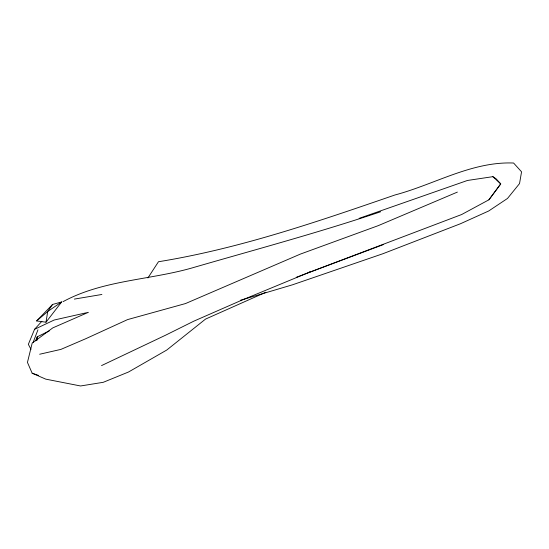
<?xml version="1.0" encoding="UTF-8"?>
<svg xmlns="http://www.w3.org/2000/svg" width="549" height="549" viewBox="0 0 549 549"><rect width="100%" height="100%" fill="white"/><g stroke="black" fill="none" stroke-linecap="round" stroke-linejoin="round"><path stroke-width="0.82" d="M46.006 322.208L47.708 311.489L52.553 304.475L61.66 301.943L46.006 322.208L36.646 320.932L52.553 304.475M36.989 340.38L37.655 336.496M36.323 340.435L37.545 336.503M35.644 340.847L37.071 336.894L49.389 330.862M33.112 342.439L37.95 329.805M41.854 321.316L34.546 329.325L28.349 344.333L30.991 349.329M147.907 277.959L158.462 261.743C239.59 248.601 317.562 221.652 395.019 194.957C434.348 184.533 471.817 161.303 513.596 163.026L521.55 171.816L519.539 183.572L507.502 198.457L488.706 210.981L460.453 223.745L382.914 253.727L292.528 284.794L240.524 300.234M296.247 277.334L461.64 214.529L488.919 199.802L500.736 183.894L492.872 176.668L467.46 180.463L359.128 218.365M488.919 199.802L500.736 183.894L496.145 178.83L492.872 176.668M36.646 320.932L47.708 311.489L61.66 301.943M101.538 365.6L165.517 335.233L193.831 321.158L241.155 300.447L307.207 273.141L383.538 244.525M34.546 329.325L54.138 320.033L88.375 312.326L52.793 327.883L32.185 343.111L27.45 362.409L32.158 373.21L45.752 379.139L80.559 385.974L103.239 382.31L128.5 372.016L166.752 350.042L205.511 319.106L265.812 292.274M308.181 272.627L310.494 271.556M62.97 301.703C102.732 280.134 148.889 280.196 191.58 268.077C254.743 249.774 318.276 232.742 380.635 211.763M457.379 192.095L378.261 225.639L300.358 254.105L185.514 303.556L127.608 319.587L85.719 338.733L60.918 349.384L39.658 354.242M74.362 299.095L101.894 294.47M32.158 373.21L38.437 375.379"/></g></svg>
